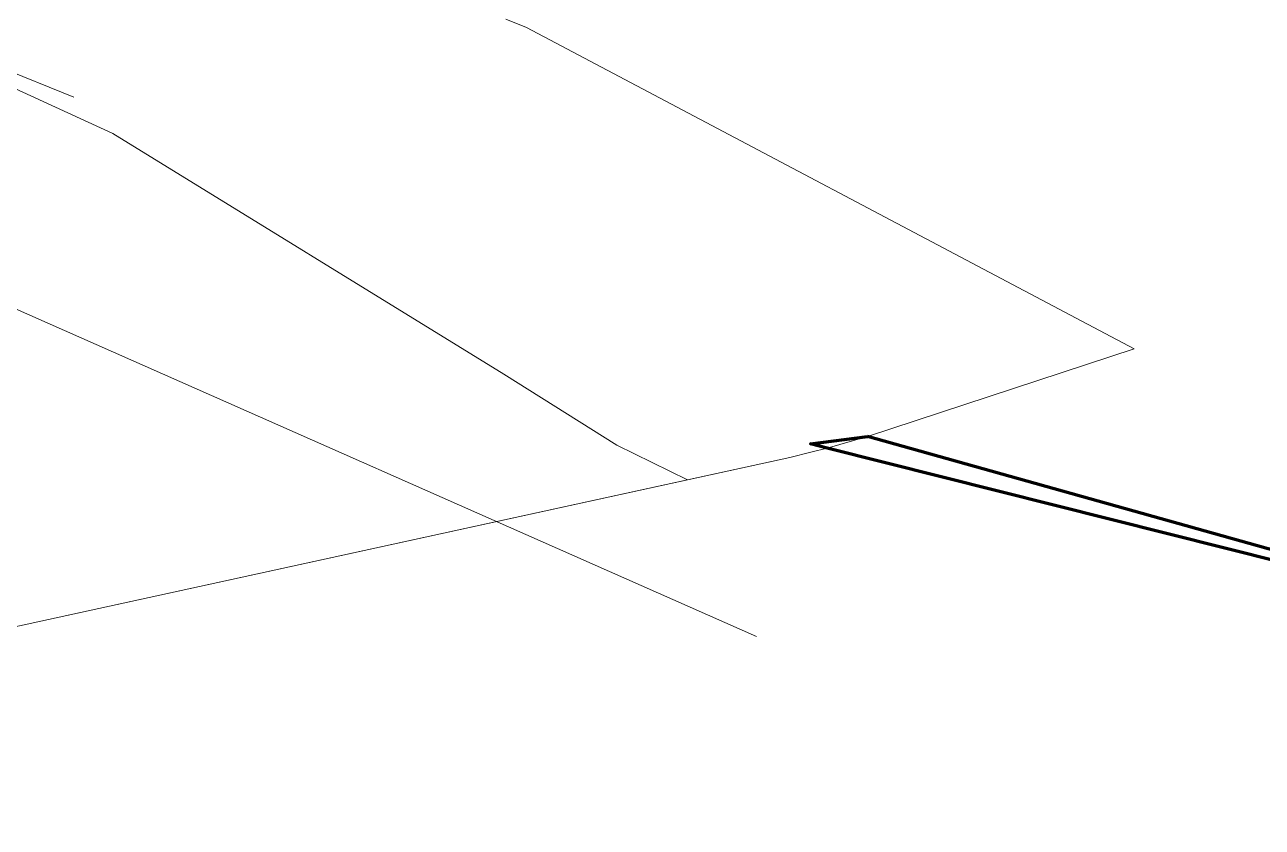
# Model space of a CAD drawing. Header units: inches. Extents: x 5690 to 5695, y -585 to 907.
# Drawn here: x 5690.749 to 5690.9396, y 906.679 to 906.8026 of the extents above; entities that cross this region are included whole.
import ezdxf

# ---------------------------------------------------------------- set-up
doc = ezdxf.new("R2010")
doc.units = ezdxf.units.IN
doc.header["$MEASUREMENT"] = 0
for name, color, linetype, lineweight in [('C-TOPO', 7, 'Continuous', 9), ('C-TOPO-MAJR', 7, 'Continuous', 70), ('G-ANNO-SYMB-1', 111, 'Continuous', 9)]:
    doc.layers.add(name, color=color, linetype=linetype, lineweight=lineweight)

msp = doc.modelspace()

# ---------------------------------------------------------------- linework, layer by layer
at = {"layer": 'C-TOPO'}
for p, q in [((5690.82629, 906.80212), (5690.82308, 906.80345)), ((5690.82308, 906.80345), (5690.82629, 906.80212)), ((5690.91985, 906.75268), (5690.82629, 906.80212)), ((5690.82629, 906.80212), (5690.91985, 906.75268)), ((5690.73363, 906.79911), (5690.76258, 906.78584)), ((5690.76258, 906.78584), (5690.73363, 906.79911)), ((5690.76258, 906.78584), (5690.8228, 906.74876)), ((5690.8228, 906.74876), (5690.76258, 906.78584)), ((5690.87876, 906.73915), (5690.91985, 906.75268)), ((5690.91985, 906.75268), (5690.87876, 906.73915)), ((5690.8228, 906.74876), (5690.84017, 906.73785)), ((5690.84017, 906.73785), (5690.8228, 906.74876)), ((5690.87256, 906.73738), (5690.87876, 906.73915)), ((5690.87876, 906.73915), (5690.87256, 906.73738)), ((5690.84017, 906.73785), (5690.85104, 906.7325)), ((5690.85104, 906.7325), (5690.84017, 906.73785)), ((5690.86682, 906.73595), (5690.87005, 906.73677)), ((5690.87005, 906.73677), (5690.86682, 906.73595)), ((5690.87005, 906.73677), (5690.87256, 906.73738)), ((5690.87256, 906.73738), (5690.87005, 906.73677)), ((5690.86682, 906.73595), (5690.60619, 906.67898)), ((5690.85104, 906.7325), (5690.86682, 906.73595)), ((5690.6876, 906.69678), (5690.85104, 906.7325))]:
    msp.add_line(p, q, dxfattribs=at)
at = {"layer": 'C-TOPO-MAJR'}
for points in [[(5691.16777, 906.78578, 0), (5691.03161, 906.78284, 0), (5690.99503, 906.70657, 0), (5690.87256, 906.73738, 0)], [(5691.03161, 906.78284, 0), (5690.96785, 906.75058, 0), (5690.99503, 906.70657, 0), (5690.87876, 906.73915, 0)], [(5690.87256, 906.73738, 0), (5690.86998, 906.73802, 0), (5690.87876, 906.73915, 0)]]:
    msp.add_polyline3d(points, dxfattribs=at)
at = {"layer": 'G-ANNO-SYMB-1'}
for p, q in [((5690.42928, 906.89952), (5690.86168, 906.70838)), ((5690.50093, 906.89517), (5690.75657, 906.79143))]:
    msp.add_line(p, q, dxfattribs=at)

doc.saveas('drawing.dxf')
